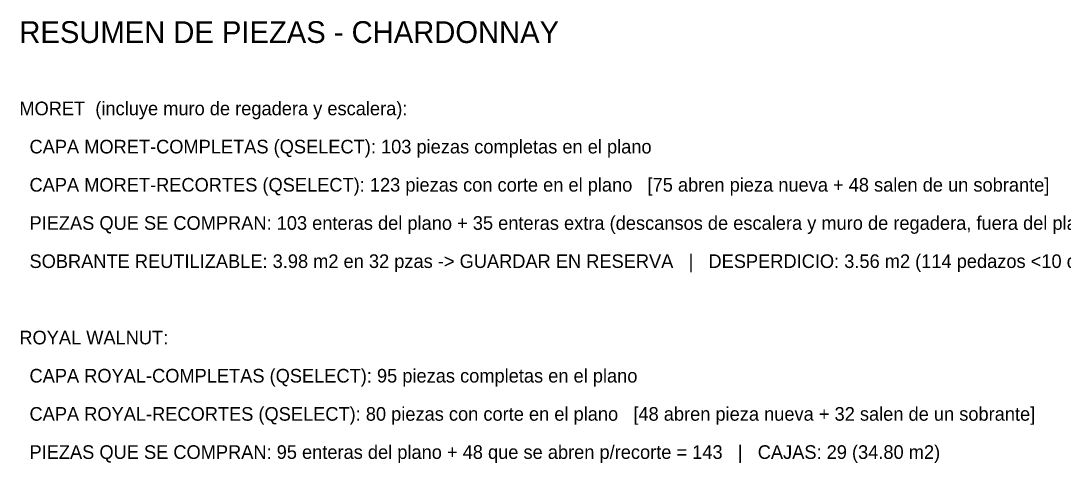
# Model space of a CAD drawing. Header units: metres. Extents: x 261.3 to 349, y -132.1 to -56.9.
# Drawn here: x 272.49 to 283.97, y -99.78 to -94.92 of the extents above; entities that cross this region are included whole.
import ezdxf
from ezdxf.enums import TextEntityAlignment as Align

# ---------------------------------------------------------------- set-up
doc = ezdxf.new("R2010")
doc.units = ezdxf.units.M
doc.layers.add('RESUMEN', color=5, linetype='Continuous')

msp = doc.modelspace()

# ---------------------------------------------------------------- texts
at = {"layer": 'RESUMEN'}
for s, height, p in [('RESUMEN DE PIEZAS - CHARDONNAY', 0.24, (272.471, -95.041)), ('MORET  (incluye muro de regadera y escalera):', 0.15, (272.471, -95.881)), ('  CAPA MORET-COMPLETAS (QSELECT): 103 piezas completas en el plano', 0.15, (272.471, -96.301)), ('  CAPA MORET-RECORTES (QSELECT): 123 piezas con corte en el plano   [75 abren pieza nueva + 48 salen de un sobrante]', 0.15, (272.471, -96.721)), ('  PIEZAS QUE SE COMPRAN: 103 enteras del plano + 35 enteras extra (descansos de escalera y muro de regadera, fuera del plano) + 97 que se abren p/recorte = 235   |   CAJAS: 118 (167.94 m2)', 0.15, (272.471, -97.141)), ('  SOBRANTE REUTILIZABLE: 3.98 m2 en 32 pzas -> GUARDAR EN RESERVA   |   DESPERDICIO: 3.56 m2 (114 pedazos <10 cm)   |   SOBRA TOTAL: 4.5% de lo comprado', 0.15, (272.471, -97.561)), ('ROYAL WALNUT:', 0.15, (272.471, -98.401)), ('  CAPA ROYAL-COMPLETAS (QSELECT): 95 piezas completas en el plano', 0.15, (272.471, -98.821)), ('  CAPA ROYAL-RECORTES (QSELECT): 80 piezas con corte en el plano   [48 abren pieza nueva + 32 salen de un sobrante]', 0.15, (272.471, -99.241)), ('  PIEZAS QUE SE COMPRAN: 95 enteras del plano + 48 que se abren p/recorte = 143   |   CAJAS: 29 (34.80 m2)', 0.15, (272.471, -99.661))]:
    msp.add_text(s, height=height, dxfattribs=at).set_placement(p, align=Align.MIDDLE_LEFT)

doc.saveas('drawing.dxf')
